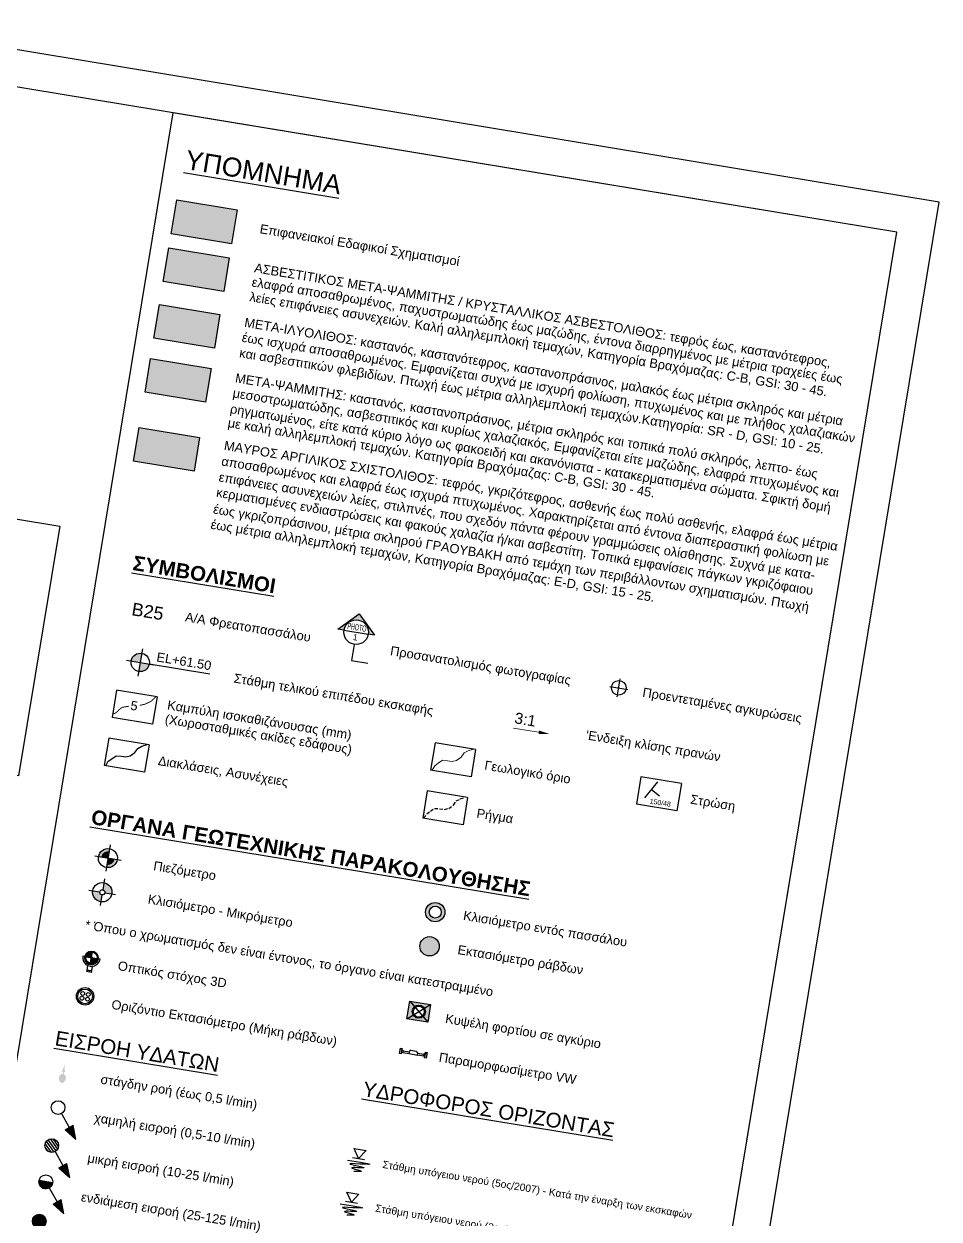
# Model space of a CAD drawing. Header units: metres. Extents: x 93017 to 94633, y 101979 to 102793.
# Drawn here: x 94320.1 to 94370, y 102310.7 to 102375.9 of the extents above; entities that cross this region are included whole.
import ezdxf
from ezdxf.enums import TextEntityAlignment as Align

# ---------------------------------------------------------------- set-up
doc = ezdxf.new("R2010")
doc.units = ezdxf.units.M
doc.header["$LTSCALE"] = 0.75
doc.header["$MEASUREMENT"] = 0
doc.linetypes.add('DASHED', pattern=[0.75, 0.5, -0.25])
for name, color, linetype in [('A-LEVELS', 2, 'Continuous'), ('A-SYMB-GENR', 2, 'Continuous'), ('COREBOREHOLES', 6, 'Continuous'), ('CW403-Text 0.30 Height', 2, 'Continuous'), ('GEOLOGY', 7, 'Continuous'), ('monitoring', 5, 'Continuous'), ('OTM Leaders', 2, 'Continuous'), ('OTM Line 0.25', 2, 'Continuous'), ('OTM Line 0.35', 3, 'Continuous'), ('OTM Text 0.25', 2, 'Continuous'), ('OTM Text 0.35', 3, 'Continuous'), ('OTM Title + Pinakida', 7, 'Continuous'), ('proteinomenes', 3, 'Continuous'), ('ROCKSBORONKAY', 2, 'Continuous'), ('TEXT', 2, 'Continuous'), ('ΓΕΩΛΟΓΙΑ', 7, 'Continuous')]:
    doc.layers.add(name, color=color, linetype=linetype)
doc.layers.add('contacts', color=2, linetype='Continuous', lineweight=20)
doc.layers.add('ΣΥΟ', color=170, linetype='Continuous', lineweight=25)
doc.styles.add('ARIAL', font='ARIAL.TTF')
doc.styles.add('Arial Greek', font='ARIAL.TTF')
doc.styles.add('ARIAL_GREEK', font='ARIAL.TTF')
doc.styles.add('Greek', font='ARIAL.TTF')
doc.styles.add('WG-SIMPL', font='ugsimpl.shx', dxfattribs={"width": 1.05})

# ---------------------------------------------------------------- blocks, each defined once
blk = doc.blocks.new('VW')
at = {"layer": 'OTM Text 0.25', "color": 7, "ltscale": 0.5}
for p, q in [((349.1148983712192, 113.645658385125), (349.2076377743651, 113.6456583851541)), ((349.2786161410331, 113.577573782517), (349.6345815033856, 113.5775737825024)), ((349.2786161410331, 113.4863063340599), (349.6345815034147, 113.4863063340745)), ((349.6345815033856, 113.4565589446283), (349.6345815034147, 113.6283269286068)), ((350.0951382370549, 113.4565589446138), (349.6345815033856, 113.4565589446283)), ((349.6722782189609, 113.665713704293), (349.9812791470322, 113.6657137042785)), ((350.0951382370549, 113.6089245187177), (350.0397406238917, 113.6089245187177)), ((350.0951382370549, 113.4565589446138), (350.0951382370549, 113.6089245187177)), ((350.0951382370404, 113.577573782517), (350.4296569906874, 113.5775737825315)), ((350.0951382370404, 113.4863063340599), (350.4296569906874, 113.4863063340745)), ((350.5003748657618, 113.6456583851686), (350.5931142689224, 113.6456583851686))]:
    blk.add_line(p, q, dxfattribs=at)
for points in [[(349.1148983712192, 113.6907369624823), (349.2076377743506, 113.6907369625114), (349.2076377743651, 113.3896052973869), (349.1148983712046, 113.3896052974014)], [(349.2078982659441, 113.5976684675843), (349.2786161410477, 113.5976684675697), (349.2786161410186, 113.4637977116799), (349.2078982659586, 113.4637977116508)], [(350.4296569907019, 113.5976684675843), (350.5003748657618, 113.5976684675989), (350.5003748657764, 113.4637977116654), (350.4296569906728, 113.4637977116799)], [(350.5003748657764, 113.690736962526), (350.5931142688933, 113.6907369625114), (350.5931142688933, 113.3896052973869), (350.5003748657473, 113.3896052973869)]]:
    blk.add_lwpolyline(points, close=True, dxfattribs=at)
for centre, radius, start, end in [((349.6862232361891, 113.6139550813241), 0.05360427741362513, 105.0788127359414, 164.4481633118957), ((349.9616209120431, 113.5869904871797), 0.08114056393665842, 15.68339342604207, 75.97921753955418)]:
    blk.add_arc(centre, radius, start, end, dxfattribs=at)
blk = doc.blocks.new('3d')
at = {"ltscale": 0.1}
h = blk.add_hatch(color=7, dxfattribs=at)
edge = h.paths.add_edge_path()
edge.add_arc((752.8742366104054, -264.6472952884903), 0.03365353443450658, 90, 180, ccw=False)
edge.add_line((752.8742366104054, -264.6136417540558), (752.8742366104054, -264.4390088661622))
edge.add_arc((752.8742366104054, -264.6472952884903), 0.2082864223281149, 90, 180)
edge.add_line((752.6659501880773, -264.6472952884903), (752.8405830759709, -264.6472952884903))
edge = h.paths.add_edge_path()
edge.add_line((752.8742366104054, -264.8555817108183), (752.8742366104054, -264.6809488229247))
edge.add_arc((752.8742366104054, -264.6472952884902), 0.03365353443450658, 270, 360)
edge.add_line((752.9078901448399, -264.6472952884902), (753.0825230327335, -264.6472952884902))
edge.add_arc((752.8742366104054, -264.6472952884902), 0.2082864223281149, -90, 0, ccw=False)
at = {"color": 7, "ltscale": 0.1}
for p, q in [((752.8742366104054, -264.6136417540558), (752.8742366104054, -264.4390088661622)), ((752.615149020432, -264.6472952884903), (752.5556888302308, -264.6472952884903)), ((752.6659501880773, -264.6472952884903), (752.8405830759709, -264.6472952884903)), ((752.8742366104054, -264.8555817108185), (752.8742366104054, -264.6809488229248)), ((752.9078901448399, -264.6472952884903), (753.0825230327335, -264.6472952884903)), ((753.1927843905801, -264.6472952884903), (753.1333242003789, -264.6472952884903))]:
    blk.add_line(p, q, dxfattribs=at)
for points in [[(752.8405830759709, -264.6472952884903, -0.414213562373095), (752.8742366104054, -264.6136417540558), (752.8742366104054, -264.4390088661622, 0.414213562373095), (752.6659501880773, -264.6472952884903)], [(752.8742366104054, -264.8555817108183), (752.8742366104054, -264.6809488229247, 0.414213562373095), (752.9078901448399, -264.6472952884902), (753.0825230327335, -264.6472952884902, -0.414213562373095)]]:
    blk.add_lwpolyline(points, format="xyb", close=True, dxfattribs=at)
blk.add_lwpolyline([(752.9559973985835, -264.9551716626581), (752.9559973985835, -265.1173015605855), (752.7924758222274, -265.1173015605855), (752.7924758222274, -264.9551716626581)], dxfattribs=at)
blk.add_lwpolyline([(752.7924758222274, -265.1173015605855), (752.9559973985835, -265.1173015605855), (752.9559973985835, -265.1769122765825), (752.7924758222274, -265.1769122765825)], close=True, dxfattribs=at)
for radius in [0.2403348223503956, 0.2082864223281149, 0.03365353443450658]:
    blk.add_circle((752.8742366104054, -264.6472952884903), radius, dxfattribs=at)
for radius in [0.3185477801746401, 0.2590875899734328]:
    blk.add_arc((752.8742366104054, -264.6472952884903), radius, 180, 0, dxfattribs=at)
blk = doc.blocks.new('symb-sec2 L')
at = {"layer": 'A-SYMB-GENR'}
blk.add_hatch(color=256, dxfattribs=at).paths.add_polyline_path([(-0.9000000000232831, 1.399999999994179), (-0.6000000000058208, 1.399999999994179, -1), (0.5999999999767169, 1.400000000001455), (0.8999999999941792, 1.400000000001455), (0, 2.299999999988358)])
blk.add_line((-0.6000000000058208, 1.399999999994179), (0.5999999999767169, 1.400000000001455), dxfattribs=at)
for points in [[(-0.6000000000058208, 1.399999999994179), (-0.9000000000232831, 1.399999999994179), (0, 2.299999999988358), (0.8999999999941792, 1.400000000001455), (0.5999999999767169, 1.400000000001455)], [(0, 0.7999999999883585), (0, 0), (0.7999999999883585, -7.275957614183426e-12)]]:
    blk.add_lwpolyline(points, dxfattribs=at)
blk.add_circle((0, 1.400000000001455), 0.6, dxfattribs=at)
at = {"layer": 'A-SYMB-GENR', "style": 'WG-SIMPL', "width": 1.05}
blk.add_attdef('A', text='', height=0.3, dxfattribs=at).set_placement((0, 1.400000000001455), align=Align.BOTTOM_CENTER)
blk.add_attdef('000', text='', height=0.3, dxfattribs=at).set_placement((0, 1.300000000010186), align=Align.TOP_CENTER)
blk = doc.blocks.new('Very low inflow')
at = {"layer": 'monitoring'}
blk.add_hatch(color=256, dxfattribs=at).paths.add_polyline_path([(3197.647738637173, -387.3927614649187), (3196.866551396527, -388.0170582653705), (3198.193590217506, -388.8766907261347)])
for p, q in [((3196.164625616063, -386.3378321940295), (3197.25714501685, -387.7049098651519)), ((3196.866551396527, -388.017058265385), (3197.647738637173, -387.3927614649187)), ((3196.866551396527, -388.017058265385), (3198.19359021752, -388.8766907261202)), ((3198.19359021752, -388.8766907261202), (3197.647738637173, -387.3927614649187))]:
    blk.add_line(p, q, dxfattribs=at)
blk.add_circle((3195.696403015728, -385.7519417635381), 0.75, dxfattribs=at)
blk = doc.blocks.new('High inflow')
at = {"layer": 'monitoring'}
for points in [[(3196.446403015728, -397.8196143332634, 1), (3194.946403015728, -397.8196143332634, 1)], [(3197.647738637187, -399.4604340346441), (3196.866551396542, -400.0847308351103), (3198.193590217535, -400.9443632958892)]]:
    blk.add_hatch(color=256, dxfattribs=at).paths.add_polyline_path(points)
for p, q in [((3196.164625616063, -398.4055047637548), (3197.25714501685, -399.7725824348772)), ((3196.866551396527, -400.0847308351103), (3197.647738637173, -399.4604340346441)), ((3198.19359021752, -400.9443632958455), (3197.647738637173, -399.4604340346441)), ((3196.866551396527, -400.0847308351103), (3198.19359021752, -400.9443632958455))]:
    blk.add_line(p, q, dxfattribs=at)
blk.add_circle((3195.696403015728, -397.8196143332634), 0.75, dxfattribs=at)
blk = doc.blocks.new('LOW INFLOW')
at = {"layer": 'monitoring'}
h = blk.add_hatch(dxfattribs=at)
h.set_pattern_fill('LINE', color=256, scale=2, angle=315, style=0)
h.set_pattern_definition([(315, (-92277.8773650724, -102358.0684876054), (0.1767766952966369, 0.1767766952966368), [])])
h.paths.add_polyline_path([(3196.446403015728, -389.6969164141378, 1), (3194.946403015728, -389.6969164141378, 1)])
blk.add_hatch(color=256, dxfattribs=at).paths.add_polyline_path([(3197.647738637173, -391.3377361155331), (3196.866551396527, -391.9620329159993), (3198.19359021752, -392.8216653767345)])
for p, q in [((3196.164625616063, -390.2828068446292), (3197.25714501685, -391.6498845157516)), ((3196.866551396527, -391.9620329159848), (3197.647738637173, -391.3377361155185)), ((3196.866551396527, -391.9620329159848), (3198.19359021752, -392.8216653767199)), ((3198.19359021752, -392.8216653767199), (3197.647738637173, -391.3377361155185))]:
    blk.add_line(p, q, dxfattribs=at)
blk.add_circle((3195.696403015728, -389.6969164141378), 0.75, dxfattribs=at)

msp = doc.modelspace()

# ---------------------------------------------------------------- hatches: boundary and pattern name
at = {"lineweight": -3, "true_color": 0xffb870}
msp.add_hatch(color=31, dxfattribs=at).paths.add_polyline_path([(94328.437378433, 102366.2736211101), (94331.7298437441, 102365.7300877192), (94331.4258016718, 102363.8883462678), (94328.13333636068, 102364.4318796587)])
at = {"lineweight": -3, "true_color": 0xc7e3ff}
msp.add_hatch(color=254, dxfattribs=at).paths.add_polyline_path([(94328.00680186307, 102363.6653941936), (94331.29926717418, 102363.1218608027), (94330.99522510185, 102361.2801193512), (94327.70275979076, 102361.8236527421)])
at = {"lineweight": -3, "true_color": 0xdebd9c}
msp.add_hatch(color=31, dxfattribs=at).paths.add_polyline_path([(94327.0110817565, 102357.6337980391), (94330.3035470676, 102357.0902646482), (94329.99950499528, 102355.2485231967), (94326.70703968417, 102355.7920565876)])
at = {"linetype": 'DASHED', "ltscale": 0.1}
h = msp.add_hatch(color=21, dxfattribs=at)
h.paths.add_polyline_path([(94341.1420525701, 102322.606722907), (94342.27580461935, 102322.4195585673), (94342.11621413568, 102321.452835749), (94340.98246208642, 102321.6400000887)])
edge = h.paths.add_edge_path(flags=16)
edge.add_arc((94341.6291333529, 102322.029779328), 0.3574566781004196, 0, 360)
at = {"layer": 'A-LEVELS'}
h = msp.add_hatch(color=7, dxfattribs=at)
h.paths.add_polyline_path([(94326.52594136611, 102341.5570687164, 0.4142135623730951), (94325.95117864068, 102341.145185469), (94326.44450162708, 102341.06374573)])
h.paths.add_polyline_path([(94326.93782461352, 102340.982305991), (94326.44450162708, 102341.06374573), (94326.36306188809, 102340.5704227436, 0.4142135623730951)])
at = {"layer": 'COREBOREHOLES'}
h = msp.add_hatch(color=5, dxfattribs=at)
edge = h.paths.add_edge_path()
edge.add_ellipse((94324.68402650575, 102330.3996294744), major_axis=(-0.3027496288390154, 0.4224721517147154), ratio=0.9999999999999436, start_angle=-44.99999999399159, end_angle=45.00000000466547)
edge.add_line((94324.17121726686, 102330.4842860821), (94324.68402650567, 102330.3996294744))
edge.add_line((94324.68402650567, 102330.3996294744), (94324.76868311349, 102330.9124387133))
edge = h.paths.add_edge_path()
edge.add_ellipse((94324.68402650578, 102330.3996294743), major_axis=(-0.3027496288390073, 0.422472151714704), ratio=0.9999999999999596, start_angle=135.0000000006676, end_angle=225.000000010002)
edge.add_line((94325.19683574469, 102330.3149728666), (94324.68402650567, 102330.3996294744))
edge.add_line((94324.68402650567, 102330.3996294744), (94324.599369898, 102329.8868202354))
h = msp.add_hatch(color=5, dxfattribs=at)
edge = h.paths.add_edge_path()
edge.add_ellipse((94324.68402650575, 102330.3996294744), major_axis=(-0.216249734885011, 0.301765822653368), ratio=0.9999999999999436, start_angle=-44.99999999399159, end_angle=45.00000000466547)
edge.add_line((94324.31773419226, 102330.4600984799), (94324.6840265057, 102330.3996294744))
edge.add_line((94324.68402650568, 102330.3996294744), (94324.74449551127, 102330.7659217879))
edge = h.paths.add_edge_path()
edge.add_ellipse((94324.68402650577, 102330.3996294743), major_axis=(-0.2162497348850052, 0.3017658226533598), ratio=0.9999999999999596, start_angle=135.0000000006676, end_angle=225.000000010002)
edge.add_line((94325.05031881928, 102330.3391604688), (94324.6840265057, 102330.3996294744))
edge.add_line((94324.68402650568, 102330.3996294744), (94324.6235575002, 102330.0333371608))
at = {"layer": 'CW403-Text 0.30 Height', "ltscale": 0.1}
h = msp.add_hatch(color=5, dxfattribs=at)
edge = h.paths.add_edge_path()
edge.add_arc((94342.52465592608, 102327.4544267499), 0.5270264944486621, 0, 360)
edge = h.paths.add_edge_path(flags=16)
edge.add_arc((94342.52465592608, 102327.4544267499), 0.3239412195520065, 0, 360)
h = msp.add_hatch(color=5, dxfattribs=at)
edge = h.paths.add_edge_path()
edge.add_arc((94342.21712094481, 102325.5915269269), 0.5270264944486621, 0, 360)
at = {"layer": 'monitoring'}
h = msp.add_hatch(color=256, dxfattribs=at)
edge = h.paths.add_edge_path()
edge.add_arc((94321.29872732493, 102312.7575841077), 0.3749999999972558, 170.6259288699057, 350.6259288790425)
edge.add_line((94321.66871956474, 102312.6965043035), (94320.92873508514, 102312.818663912))
msp.add_hatch(color=256, dxfattribs=at).paths.add_polyline_path([(94322.12773811292, 102311.7892137688), (94321.69151792194, 102311.5448534917), (94322.27616843293, 102311.0127033438)])
at = {"layer": 'OTM Text 0.25', "ltscale": 0.5, "true_color": 0xc4c487}
msp.add_hatch(color=53, dxfattribs=at).paths.add_polyline_path([(94326.38997350162, 102353.8714213058), (94329.68243881273, 102353.3278879149), (94329.37839674042, 102351.4861464635), (94326.0859314293, 102352.0296798544)])
at = {"layer": 'proteinomenes'}
h = msp.add_hatch(color=5, dxfattribs=at)
edge = h.paths.add_edge_path()
edge.add_ellipse((94324.37649152456, 102328.5367296513), major_axis=(0.4283867618600209, 0.3069881236534061), ratio=0.9999999999999956, start_angle=405.0000000108557, end_angle=675.000000000848)
edge.add_line((94324.89648009282, 102328.450887851), (94324.51519201478, 102328.5138324176))
edge.add_ellipse((94324.37649152451, 102328.5367296513), major_axis=(0.1142668464660902, 0.08188526797632248), ratio=1, start_angle=405.00000002077604, end_angle=675.0000000020934, ccw=False)
edge.add_line((94324.3993887582, 102328.6754301416), (94324.46233332477, 102329.0567182196))
edge = h.paths.add_edge_path(flags=17)
edge.add_ellipse((94324.37649152451, 102328.5367296513), major_axis=(0.1142668464660902, 0.08188526797632248), ratio=1, start_angle=584.9999999795186, end_angle=854.9999999969039, ccw=False)
edge.add_line((94324.35359429073, 102328.3980291611), (94324.29064972416, 102328.0167410831))
edge.add_ellipse((94324.37649152456, 102328.5367296513), major_axis=(0.4283867618600209, 0.3069881236534061), ratio=0.9999999999999956, start_angle=584.9999999893832, end_angle=854.9999999990893)
edge.add_line((94323.8565029563, 102328.6225714516), (94324.23779103425, 102328.5596268851))
at = {"layer": 'ROCKSBORONKAY'}
h = msp.add_hatch(color=5, dxfattribs=at)
edge = h.paths.add_edge_path()
edge.add_ellipse((94322.20505268319, 102318.4243831005), major_axis=(0.04580985318716541, 0.2774941798528131), ratio=0.6666666666667858, start_angle=59.999999998970395, end_angle=300.0000000010296, ccw=False)
edge.add_ellipse((94321.46743639793, 102319.4874487994), major_axis=(0.2214406782409779, 1.341381714181528), ratio=0.6666666666667788, start_angle=234.5716757073117, end_angle=263.7191860812975)
edge.add_ellipse((94323.24521008521, 102319.1939667823), major_axis=(0.2214406782414926, 1.341381714181441), ratio=0.6666666666667795, start_angle=96.28081391870256, end_angle=125.4283242926884)
at = {"layer": 'ΓΕΩΛΟΓΙΑ'}
msp.add_hatch(color=43, dxfattribs=at).paths.add_polyline_path([(94327.49760173874, 102360.5809033901), (94330.79006704985, 102360.0373699992), (94330.48602497752, 102358.1956285477), (94327.19355966643, 102358.7391619386)])

# ---------------------------------------------------------------- linework, layer by layer
for p, q in [((94325.15808516507, 102339.5467999322), (94324.91376594805, 102338.066830973)), ((94327.36285828707, 102339.1828271343), (94325.15808516502, 102339.5467999322)), ((94327.36285828707, 102339.1828271343), (94327.11853907004, 102337.7028581751)), ((94327.11853907006, 102337.7028581751), (94324.913765948, 102338.066830973)), ((94324.72616835499, 102336.9304544817), (94324.48184913797, 102335.4504855225)), ((94326.930941477, 102336.5664816838), (94324.72616835494, 102336.9304544817)), ((94326.930941477, 102336.5664816838), (94326.68662225996, 102335.0865127246)), ((94342.51822710109, 102336.6809180105), (94342.27390788407, 102335.2009490513)), ((94344.7230002231, 102336.3169452127), (94342.51822710104, 102336.6809180105)), ((94344.7230002231, 102336.3169452127), (94344.47868100608, 102334.8369762535)), ((94326.68662225998, 102335.0865127246), (94324.48184913793, 102335.4504855225)), ((94344.47868100608, 102334.8369762535), (94342.27390788402, 102335.2009490514)), ((94353.73914281375, 102334.8285241993), (94353.49482359673, 102333.3485552401)), ((94355.94391593577, 102334.4645514014), (94353.7391428137, 102334.8285241993)), ((94355.94391593577, 102334.4645514014), (94355.69959671874, 102332.9845824422)), ((94342.08631029101, 102334.06457256), (94341.84199107399, 102332.5846036008)), ((94344.29108341302, 102333.7005997621), (94342.08631029096, 102334.06457256)), ((94344.29108341302, 102333.7005997621), (94344.046764196, 102332.2206308029)), ((94355.69959671875, 102332.9845824422), (94353.49482359669, 102333.3485552401)), ((94344.046764196, 102332.2206308029), (94341.84199107395, 102332.5846036008))]:
    msp.add_line(p, q)
at = {"color": 7, "ltscale": 0.1}
for p, q in [((94340.98246208642, 102321.6400000887), (94342.27580461935, 102322.4195585673)), ((94341.1420525701, 102322.606722907), (94342.11621413568, 102321.452835749))]:
    msp.add_line(p, q, dxfattribs=at)
for points in [[(94328.437378433, 102366.2736211101), (94331.7298437441, 102365.7300877192), (94331.4258016718, 102363.8883462678), (94328.13333636068, 102364.4318796587)], [(94328.00680186307, 102363.6653941936), (94331.29926717418, 102363.1218608027), (94330.99522510185, 102361.2801193512), (94327.70275979076, 102361.8236527421)], [(94327.49760173874, 102360.5809033901), (94330.79006704985, 102360.0373699992), (94330.48602497752, 102358.1956285477), (94327.19355966643, 102358.7391619386)], [(94327.0110817565, 102357.6337980391), (94330.3035470676, 102357.0902646482), (94329.99950499528, 102355.2485231967), (94326.70703968417, 102355.7920565876)], [(94326.38997350162, 102353.8714213058), (94329.68243881273, 102353.3278879149), (94329.37839674042, 102351.4861464635), (94326.0859314293, 102352.0296798544)]]:
    msp.add_lwpolyline(points, close=True)
msp.add_lwpolyline([(94341.1420525701, 102322.606722907), (94342.27580461935, 102322.4195585673), (94342.11621413568, 102321.452835749), (94340.98246208642, 102321.6400000887)], close=True, dxfattribs=at)
for centre, radius in [((94323.4400866387, 102322.8644367389), 0.4766089041338928), ((94341.6291333529, 102322.029779328), 0.3574566781004196)]:
    msp.add_circle(centre, radius, dxfattribs=at)
at = {"layer": 'A-LEVELS', "color": 7}
for p, q in [((94326.56666123559, 102341.8037302096), (94326.32234201861, 102340.3237612504)), ((94325.7045171475, 102341.1859053385), (94327.1844861067, 102340.9415861215)), ((94326.93782461357, 102340.982305991), (94330.24389782055, 102340.4365261544))]:
    msp.add_line(p, q, dxfattribs=at)
msp.add_circle((94326.44450162708, 102341.06374573), 0.4999999999993951, dxfattribs=at)
at = {"layer": 'contacts', "flags": 128}
msp.add_lwpolyline([(94342.35753034645, 102335.1871443196), (94342.49645716792, 102335.4254698513), (94342.6940911059, 102335.566993358), (94342.91995816436, 102335.7287345579), (94343.19054474382, 102335.7089435692), (94343.45713271081, 102335.6649341574), (94343.69124291548, 102335.7258000889), (94343.94534361808, 102335.9077588955), (94344.10650118129, 102336.1299393224), (94344.32437206218, 102336.2432435033), (94344.61338023569, 102336.3350417202)], dxfattribs=at)
at = {"layer": 'COREBOREHOLES', "color": 5}
for p, q in [((94324.80254575665, 102331.1175624088), (94324.56550725484, 102329.6816965399)), ((94323.96609357125, 102330.5181487252), (94325.40195944025, 102330.2811102234)), ((94324.17121726682, 102330.4842860821), (94325.19683574467, 102330.3149728665)), ((94324.76868311354, 102330.9124387132), (94324.59936989796, 102329.8868202354))]:
    msp.add_line(p, q, dxfattribs=at)
msp.add_ellipse((94324.68402650584, 102330.3996294743), major_axis=(0.4224721517343645, 0.3027496288530963), ratio=0.9999999999999951, start_param=5.497787143782135, end_param=11.78097245096172, dxfattribs=at)
at = {"layer": 'CW403-Text 0.30 Height', "color": 7, "ltscale": 0.1}
for p, q in [((94353.9578845888, 102333.6913379431), (94354.66385519679, 102334.5515940568)), ((94354.74099794964, 102333.7684806959), (94354.3108698928, 102334.1214659999))]:
    msp.add_line(p, q, dxfattribs=at)
at = {"layer": 'CW403-Text 0.30 Height', "color": 1, "ltscale": 0.1, "const_width": 0.05}
for points in [[(94326.4114708646, 102338.7226414706), (94326.69807658935, 102338.7869375211), (94327.02504148515, 102338.9364855426), (94327.29182493819, 102339.1945536047)], [(94324.94367979177, 102338.2480347305), (94325.14376827373, 102338.3279119793), (94325.32571439235, 102338.5145300762), (94325.4747534916, 102338.6212316265), (94325.83917861026, 102338.6792465946)]]:
    msp.add_lwpolyline(points, dxfattribs=at)
at = {"layer": 'CW403-Text 0.30 Height', "color": 5, "ltscale": 0.1}
for centre, radius in [((94342.52465592608, 102327.4544267499), 0.5270264944486621), ((94342.52465592608, 102327.4544267499), 0.3239412195520065), ((94342.21712094481, 102325.5915269269), 0.5270264944486621)]:
    msp.add_circle(centre, radius, dxfattribs=at)
at = {"layer": 'monitoring'}
for p, q in [((94321.48199753267, 102312.4304189645), (94321.90962801743, 102311.6670336303)), ((94321.69151792194, 102311.5448534918), (94322.12773811292, 102311.7892137688)), ((94322.27616843293, 102311.0127033438), (94322.12773811292, 102311.7892137688)), ((94321.69151792194, 102311.5448534918), (94322.27616843293, 102311.0127033438))]:
    msp.add_line(p, q, dxfattribs=at)
msp.add_lwpolyline([(94320.92873508514, 102312.818663912, 1.000000000079734), (94321.66871956474, 102312.6965043035)], format="xyb", close=True, dxfattribs=at)
msp.add_circle((94321.29872732493, 102312.7575841077), 0.3749999999972899, dxfattribs=at)
at = {"layer": 'OTM Leaders', "color": 7, "lineweight": 0}
msp.add_lwpolyline([(94348.16965281409, 102337.2568048514), (94347.23233913997, 102337.4115403555), (94346.7883484522, 102337.4848361207)], dxfattribs=at)
msp.add_solid([(94348.18594076189, 102337.3554694487), (94348.76164039776, 102337.1590771646), (94348.15336486627, 102337.1581402541)], dxfattribs=at)
at = {"layer": 'OTM Line 0.25', "color": 1}
for p, q in [((94352.03610587289, 102339.7607391932), (94353.0227518457, 102339.5978597152)), ((94352.4479891203, 102339.1859764678), (94352.61086859829, 102340.1726224406))]:
    msp.add_line(p, q, dxfattribs=at)
at = {"layer": 'OTM Line 0.25', "color": 7, "ltscale": 0.1}
msp.add_lwpolyline([(94301.83570847486, 102351.8365776179), (94322.05981170722, 102348.4979014684), (94319.81334819076, 102334.8898999643), (94299.58924495839, 102338.2285761139)], close=True, dxfattribs=at)
at = {"layer": 'OTM Line 0.25', "color": 7}
msp.add_circle((94352.5294288593, 102339.6792994542), 0.4, dxfattribs=at)
at = {"layer": 'OTM Line 0.25'}
for centre, radius in [((94323.4400866387, 102322.8644367389), 0.4), ((94341.62913335288, 102322.029779328), 0.3)]:
    msp.add_circle(centre, radius, dxfattribs=at)
at = {"layer": 'OTM Text 0.25', "color": 8, "linetype": 'Continuous', "ltscale": 0.5}
msp.add_lwpolyline([(94324.56547160033, 102335.4366807907), (94324.7043984218, 102335.6750063224), (94324.9020323598, 102335.8165298291), (94325.12789941825, 102335.978271029), (94325.3984859977, 102335.9584800403), (94325.6650739647, 102335.9144706285), (94325.89918416936, 102335.97533656), (94326.15328487197, 102336.1572953666), (94326.31444243518, 102336.3794757935), (94326.53231331607, 102336.4927799744), (94326.82132148958, 102336.5845781914)], dxfattribs=at)
at = {"layer": 'OTM Text 0.25', "color": 1, "linetype": 'DASHED', "ltscale": 0.5}
msp.add_lwpolyline([(94341.92561353637, 102332.5707988691), (94342.06454035784, 102332.8091244008), (94342.26217429583, 102332.9506479075), (94342.48804135429, 102333.1123891074), (94342.75862793374, 102333.0925981187), (94343.02521590074, 102333.0485887069), (94343.2593261054, 102333.1094546384), (94343.513426808, 102333.291413445), (94343.67458437121, 102333.5135938719), (94343.8924552521, 102333.6268980527), (94344.18146342562, 102333.7186962697)], dxfattribs=at)
at = {"layer": 'OTM Text 0.25', "color": 1, "ltscale": 0.5}
for centre in [(94323.26879600025, 102322.761191801), (94323.31106841483, 102323.0172578693), (94323.5691048626, 102322.7116156084), (94323.611377277, 102322.9676816768)]:
    msp.add_circle(centre, 0.105374339647483, dxfattribs=at)
at = {"layer": 'OTM Title + Pinakida', "color": 7}
for p, q in [((94369.9899234268, 102366.1591382849), (94053.65414725151, 102418.3811181194)), ((94367.6908725252, 102364.5116052953), (94055.30168024114, 102416.0820672178)), ((94340.96480044766, 102190.3388259317), (94369.98992342678, 102366.159138285))]:
    msp.add_line(p, q, dxfattribs=at)
at = {"layer": 'OTM Title + Pinakida', "color": 4}
msp.add_line((94348.6665494951, 102249.2713556721), (94367.69087252521, 102364.5116052953), dxfattribs=at)
at = {"layer": 'OTM Title + Pinakida', "color": 7, "ltscale": 0.1}
msp.add_lwpolyline([(94328.22503361297, 102371.0267844153), (94309.20071058307, 102255.786534792), (94348.66654949507, 102249.2713556721), (94367.69087252504, 102364.5116052954)], close=True, dxfattribs=at)
at = {"layer": 'proteinomenes', "color": 5}
for p, q in [((94324.49667004489, 102329.2647136469), (94324.3993887582, 102328.6754301416)), ((94323.64850752888, 102328.6569081718), (94324.23779103425, 102328.5596268851)), ((94324.51519201478, 102328.5138324176), (94325.10447552004, 102328.4165511309)), ((94324.35359429073, 102328.3980291611), (94324.25631300405, 102327.8087456558))]:
    msp.add_line(p, q, dxfattribs=at)
for centre, major_axis, ratio in [((94324.37649152456, 102328.5367296513), (0.4283867618600209, 0.3069881236534061), 0.9999999999999953), ((94324.37649152451, 102328.5367296513), (0.1142668464660902, 0.08188526797632248), 1)]:
    msp.add_ellipse(centre, major_axis=major_axis, ratio=ratio, start_param=5.497787143782135, end_param=11.78097245096172, dxfattribs=at)
at = {"layer": 'ΣΥΟ', "color": 170, "ltscale": 0.3}
msp.add_line((94338.01957867804, 102314.084172663), (94338.67734265992, 102313.9755863443), dxfattribs=at)
at = {"layer": 'ΣΥΟ', "color": 130, "ltscale": 0.3}
msp.add_line((94337.62652153062, 102311.7032204624), (94338.2842855125, 102311.5946341437), dxfattribs=at)
at = {"layer": 'ΣΥΟ', "color": 170, "ltscale": 0.3}
msp.add_lwpolyline([(94338.34846066896, 102314.0298795037), (94338.10101841704, 102314.5774956494), (94338.75878239893, 102314.4689093307)], close=True, dxfattribs=at)
msp.add_lwpolyline([(94337.74420477431, 102313.9389767296), (94338.4487464014, 102313.8236644636), (94338.83039529737, 102313.7515958604), (94338.95372939829, 102313.714259053), (94338.88332664016, 102313.7031421751), (94338.68376495897, 102313.7097333584), (94338.41962229095, 102313.7255207378), (94338.15547657193, 102313.7419924452), (94337.95590573849, 102313.750636617), (94337.87026485601, 102313.7449367093), (94337.88701751256, 102313.7263575021), (94337.97940442555, 102313.698359099), (94338.12066631275, 102313.6644016054), (94338.28404389191, 102313.627945126), (94338.44277788082, 102313.5924497666), (94338.57010899694, 102313.5613756308), (94338.6392779581, 102313.5381828245), (94338.63151815024, 102313.5252688411), (94338.56003363356, 102313.5207807376), (94338.44602113614, 102313.5218029572), (94338.31067738592, 102313.5254199425), (94338.17519911156, 102313.5287161405), (94338.06078304113, 102313.5287759946), (94337.9886259029, 102313.5226839492), (94337.97992442537, 102313.5075244504), (94338.0468105921, 102313.4815728003), (94338.16515741094, 102313.4478677507), (94338.30177314524, 102313.4106389115), (94338.42346605778, 102313.3741158905), (94338.49704441242, 102313.3425283012), (94338.48931647181, 102313.3201057496), (94338.36709049958, 102313.3110778483), (94338.09717475901, 102313.3196742068)], dxfattribs=at)
at = {"layer": 'ΣΥΟ', "color": 130, "ltscale": 0.3}
msp.add_lwpolyline([(94337.95540352156, 102311.648927303), (94337.70796126964, 102312.1965434488), (94338.36572525153, 102312.0879571301)], close=True, dxfattribs=at)
msp.add_lwpolyline([(94337.35114762689, 102311.558024529), (94338.05568925399, 102311.442712263), (94338.43733814996, 102311.3706436599), (94338.56067225087, 102311.3333068524), (94338.49026949274, 102311.3221899745), (94338.29070781155, 102311.3287811578), (94338.02656514355, 102311.3445685373), (94337.76241942453, 102311.3610402446), (94337.56284859109, 102311.3696844163), (94337.47720770861, 102311.3639845087), (94337.49396036514, 102311.3454053016), (94337.58634727813, 102311.3174068984), (94337.72760916535, 102311.2834494048), (94337.89098674449, 102311.2469929254), (94338.0497207334, 102311.211497566), (94338.17705184953, 102311.1804234303), (94338.24622081067, 102311.1572306239), (94338.23846100282, 102311.1443166406), (94338.16697648616, 102311.139828537), (94338.05296398874, 102311.1408507566), (94337.91762023851, 102311.1444677419), (94337.78214196416, 102311.1477639399), (94337.66772589373, 102311.147823794), (94337.59556875548, 102311.1417317486), (94337.58686727795, 102311.1265722498), (94337.6537534447, 102311.1006205998), (94337.77210026352, 102311.0669155501), (94337.90871599782, 102311.029686711), (94338.03040891036, 102310.9931636899), (94338.103987265, 102310.9615761006), (94338.0962593244, 102310.939153549), (94337.97403335216, 102310.9301256477), (94337.70411761159, 102310.9387220062)], dxfattribs=at)

# ---------------------------------------------------------------- block references
at = {"color": 7, "xscale": 1.500000000001147, "yscale": 1.500000000001151, "zscale": 1.5, "rotation": 350.6259288739257}
msp.add_blockref('3d', (93274.21642353009, 102900.586408202), dxfattribs=at)
at = {"layer": 'A-SYMB-GENR'}
ref = msp.add_blockref('symb-sec2 L', (94337.95989676089, 102341.1666543637), dxfattribs=dict(at, xscale=1.120000000005616, yscale=1.120000000005618, zscale=1.120000000000468, rotation=350.625928874157))
ref.add_attrib('A', 'PHOTO', dxfattribs={"height": 0.3360000000001402, "rotation": 350.6259288750678, "style": 'ARIAL', "width": 0.5}).set_placement((94338.21529178237, 102342.713715249), align=Align.BOTTOM_CENTER)
ref.add_attrib('000', '1', dxfattribs={"height": 0.3360000000001402, "rotation": 350.6259288750678, "style": 'Arial Greek'}).set_placement((94338.19704928085, 102342.6032109001), align=Align.TOP_CENTER)
at = {"layer": 'GEOLOGY', "color": 1, "xscale": 0.4999999999963865, "yscale": 0.4999999999963869, "zscale": 0.5, "rotation": 350.6259288732867}
for name, p in [('Very low inflow', (92776.8717008654, 102767.3605608614)), ('LOW INFLOW', (92776.85080114729, 102767.2339603653)), ('High inflow', (92776.83343958722, 102767.1287923385))]:
    msp.add_blockref(name, p, dxfattribs=at)
at = {"layer": 'OTM Text 0.25', "color": 1, "rotation": 350.6259288741787}
msp.add_blockref('VW', (93977.6589713991, 102264.7315223358), dxfattribs=at)

# ---------------------------------------------------------------- texts
at = {"style": 'Arial Greek'}
for s, height, rotation, p in [('Επιφανειακοί Εδαφικοί Σχηματισμοί', 0.5000006249999999, 350.6259288731101, (94332.97519686454, 102364.7097922986)), ('ΑΣΒΕΣΤΙΤΙΚΟΣ ΜΕΤΑ-ΨΑΜΜΙΤΗΣ / ΚΡΥΣΤΑΛΛΙΚΟΣ ΑΣΒΕΣΤΟΛΙΘΟΣ: τεφρός έως, καστανότεφρος,', 0.5000006249999999, 350.6259288731101, (94332.67552579014, 102362.5833506334)), ('ελαφρά αποσαθρωμένος, παχυστρωματώδης έως μαζώδης, έντονα διαρρηγμένος με μέτρια τραχείες έως', 0.5000006249999999, 350.6259288731101, (94332.53735464222, 102361.8113579323)), ('λείες επιφάνειες ασυνεχειών. Καλή αλληλεμπλοκή τεμαχών, Κατηγορία Βραχόμαζας: C-B, GSI: 30 - 45.', 0.5000006249999999, 350.6259288731101, (94332.41693502512, 102361.0067121612)), ('ΜΕΤΑ-ΙΛΥΟΛΙΘΟΣ: καστανός, καστανότεφρος, καστανοπράσινος, μαλακός έως μέτρια σκληρός και μέτρια', 0.5000006249999999, 350.6259288731101, (94332.13310465685, 102359.6088004757)), ('έως ισχυρά αποσαθρωμένος. Eμφανίζεται συχνά με ισχυρή φολίωση, πτυχωμένος και με πλήθος χαλαζιακών', 0.5000006249999999, 350.6259288731101, (94331.99927577584, 102358.7981291247)), ('και ασβεστιτικών φλεβιδίων. Πτωχή έως μέτρια αλληλεμπλοκή τεμαχών.Κατηγορία: SR - D, GSI: 10 - 25.', 0.5000006249999999, 350.6259288731101, (94331.85948289238, 102357.9513306994)), ('ΜΕΤΑ-ΨΑΜΜΙΤΗΣ: καστανός, καστανοπράσινος, μέτρια σκληρός και τοπικά πολύ σκληρός, λεπτο- έως ', 0.5000006249999999, 350.6259288731101, (94331.63352684314, 102356.5825970274)), ('μεσοστρωματώδης, ασβεστιτικός και κυρίως χαλαζιακός, Εμφανίζεται είτε μαζώδης, ελαφρά πτυχωμένος και', 0.5000006249999999, 350.6259288731101, (94331.4986860299, 102355.7657958748)), ('ρηγματωμένος, είτε κατά κύριο λόγο ως φακοειδή και ακανόνιστα - κατακερματισμένα σώματα. Σφικτή δομή', 0.5000006249999999, 350.6259288731101, (94331.35653817042, 102354.9047321311)), ('με καλή αλληλεμπλοκή τεμαχών. Κατηγορία Βραχόμαζας: C-B, GSI: 30 - 45.', 0.5000006249999999, 350.6259288731101, (94331.23069216227, 102354.1424172055)), ('ΜΑΥΡΟΣ ΑΡΓΙΛΙΚΟΣ ΣΧΙΣΤΟΛΙΘΟΣ: τεφρός, γκριζότεφρος, ασθενής έως πολύ ασθενής, ελαφρά έως μέτρια', 0.5000006249999999, 350.6259288731101, (94331.02556558675, 102352.9053728483)), ('αποσαθρωμένος και ελαφρά έως ισχυρά πτυχωμένος. Χαρακτηρίζεται από έντονα διαπεραστική φολίωση με', 0.5000006249999999, 350.6259288731101, (94330.88426994476, 102352.0494714306)), ('επιφάνειες ασυνεχειών λείες, στιλπνές, που σχεδόν πάντα φέρουν γραμμώσεις ολίσθησης. Συχνά με κατα-', 0.5000006249999999, 350.6259288731101, (94330.74136540786, 102351.183824097)), ('κερματισμένες ενδιαστρώσεις και φακούς χαλαζία ή/και ασβεστίτη. Τοπικά εμφανίσεις πάγκων γκριζόφαιου', 0.5000006249999999, 350.6259288731101, (94330.60372104702, 102350.350040394)), ('έως γκριζοπράσινου, μέτρια σκληρού ΓΡΑΟΥΒΑΚΗ από τεμάχη των περιβάλλοντων σχηματισμών. Πτωχή', 0.5000006249999999, 350.6259288731101, (94330.43669018909, 102349.4382813835)), ('έως μέτρια αλληλεμπλοκή τεμαχών, Kατηγορία Βραχόμαζας: Ε-D, GSI: 15 - 25.', 0.5000006249999999, 350.6259288731101, (94330.2988488609, 102348.6033045465)), ('Α/Α Φρεατοπασσάλου', 0.4999999999999999, 350.625928872464, (94328.90620357431, 102343.5603622824)), ('Προσανατολισμός φωτογραφίας', 0.4999999999999999, 350.625928872464, (94340.08374634982, 102341.7151286497)), ('Στάθμη τελικού επιπέδου εκσκαφής', 0.4999999999999999, 350.625928872464, (94331.55552648398, 102340.2199972292)), ('Προεντεταμένες αγκυρώσεις', 0.4999999999999999, 350.625928872464, (94353.83453118133, 102339.4497410494)), ('Καμπύλη ισοκαθιζάνουσας (mm)', 0.4999999999999999, 350.625928872464, (94327.93028103125, 102338.7594387055)), ('(Χωροσταθμικές ακίδες εδάφους)', 0.4999999999999999, 350.625928872464, (94327.80309216745, 102337.9889894029)), ("'Ενδειξη κλίσης πρανών", 0.4999999999999999, 350.625928872464, (94350.74358651924, 102337.1218565556)), ('Διακλάσεις, Ασυνέχειες', 0.4999999999999999, 350.625928872464, (94327.4291914191, 102335.724077505)), ('Γεωλογικό όριο', 0.4999999999999999, 350.625928872464, (94345.2212501652, 102335.4745410338)), ('Στρώση', 0.4999999999999999, 350.625928872464, (94356.44216587787, 102333.6221472226)), ('Ρήγμα', 0.4999999999999999, 350.625928872464, (94344.78933335512, 102332.8581955833)), ('Πιεζόμετρο', 0.4999999999999999, 350.625928872464, (94327.17456453806, 102329.9962157966)), ('Κλισιόμετρο - Mικρόμετρο', 0.4999999999999999, 350.625928872464, (94326.87486382412, 102328.1807722178)), ('Κλισιόμετρο εντός πασσάλου', 0.4999999999999999, 350.625928872464, (94344.06445940319, 102327.2849081309)), ('* Όπου ο χρωματισμός δεν είναι έντονος, το όργανο είναι κατεστραμμένο', 0.4999999999999999, 350.625928872464, (94323.44880534416, 102326.7755505411)), ('Εκτασιόμετρο ράβδων', 0.4999999999999999, 350.625928872464, (94343.75692442192, 102325.4220083079)), ('Οπτικός στόχος 3D', 0.4999999999999999, 350.625928872464, (94325.23691984439, 102324.5502825231)), ('Οριζόντιο Εκτασιόμετρο (Mήκη ράβδων)', 0.4999999999999999, 350.625928872464, (94324.88850255228, 102322.4397372146)), ('Κυψέλη φορτίου σε αγκύριο', 0.4999999999999999, 350.625928872464, (94343.0854571417, 102321.6677203464)), ('Παραμορφωσίμετρο VW', 0.4999999999999999, 350.625928872464, (94342.73703984958, 102319.5571750379))]:
    msp.add_text(s, height=height, rotation=rotation, dxfattribs=at).set_placement(p, align=Align.MIDDLE_LEFT)
at = {"color": 1, "style": 'Arial Greek'}
msp.add_text('5', height=0.4999999999999999, rotation=350.625928872464, dxfattribs=at).set_placement((94325.92347665904, 102338.7368745383), align=Align.MIDDLE_LEFT)
at = {"color": 7, "style": 'Arial Greek'}
for s, height, p in [('στάγδην ροή (έως 0,5 l/min)', 0.4999999999999999, (94324.29276771011, 102318.3618774496)), ('χαμηλή εισροή (0,5-10 l/min)', 0.4999999999999999, (94323.94779524443, 102316.2721992522)), ('μικρή εισροή (10-25 l/min)', 0.4999999999999999, (94323.58437765086, 102314.0707892922)), ('Στάθμη υπόγειου νερού (5ος/2007) - Κατά την έναρξη των εκσκαφών', 0.4, (94339.66055118405, 102313.7168298266)), ('ενδιάμεση εισροή (25-125 l/min)', 0.4999999999999999, (94323.23386033834, 102311.9475230646)), ('Στάθμη υπόγειου νερού (2ος/2008) - Μετά το πέρας όλων των εκσκαφών', 0.4, (94339.26749403664, 102311.335877626))]:
    msp.add_text(s, height=height, rotation=350.625928872464, dxfattribs=at).set_placement(p, align=Align.MIDDLE_LEFT)
at = {"layer": 'OTM Line 0.35', "color": 7, "style": 'ARIAL_GREEK'}
msp.add_text('150/48', height=0.2699999999999999, rotation=350.6259288742451, dxfattribs=at).set_placement((94354.20277865384, 102333.3831426661))
at = {"layer": 'OTM Text 0.25', "color": 7, "style": 'ARIAL'}
msp.add_text('3:1', height=0.6000000000000001, rotation=350.180891999817, dxfattribs=at).set_placement((94347.43850376841, 102337.9555468162), align=Align.MIDDLE_CENTER)
at = {"layer": 'OTM Text 0.35', "color": 7, "style": 'ARIAL_GREEK'}
msp.add_text('B25', height=0.6999999999999998, rotation=350.6259288742451, dxfattribs=at).set_placement((94326.85566308565, 102343.8471607547), align=Align.MIDDLE_CENTER)
at = {"layer": 'OTM Title + Pinakida', "color": 7, "style": 'Arial Greek'}
msp.add_text('%%UΥΠΟΜΝΗΜΑ', height=1.033960536782203, rotation=350.6259288742451, dxfattribs=at).set_placement((94328.84032943433, 102367.9710437159))
at = {"layer": 'TEXT', "color": 7, "char_height": 0.7999999999999998, "attachment_point": 1, "rotation": 350.6259288741789, "style": 'Greek'}
for s, insert, width in [('{\\fArial|b1|i0|c161|p34;\\LΣΥΜΒΟΛΙΣΜΟΙ}', (94326.1267408466, 102346.8966524828), 18.07993682076309), ('{\\fArial|b1|i0|c161|p34;\\LΟΡΓΑΝΑ ΓΕΩΤΕΧΝΙΚΗΣ ΠΑΡΑΚΟΛΟΥΘΗΣΗΣ}', (94323.85675905742, 102333.0524743576), 28.9046547338597), ('{\\fArial|b0|i0|c161|p34;\\LΕΙΣΡΟΗ ΥΔΑΤΩΝ}', (94321.88600588379, 102320.9954551301), 18.07993682076309), ('{\\fArial|b0|i0|c161|p34;\\LΥΔΡΟΦΟΡΟΣ ΟΡΙΖΟΝΤΑΣ}', (94338.65754240466, 102318.2267425534), 18.07993682076309)]:
    msp.add_mtext(s, dxfattribs=dict(at, insert=insert, width=width))
at = {"layer": 'TEXT', "color": 7, "style": 'ARIAL'}
msp.add_attdef('EL+61.50', text='Ύ0.00', height=0.4999999999999999, rotation=350.6259288742451, dxfattribs=at).set_placement((94330.27569697292, 102340.6367046964), align=Align.RIGHT)

doc.saveas('drawing.dxf')
